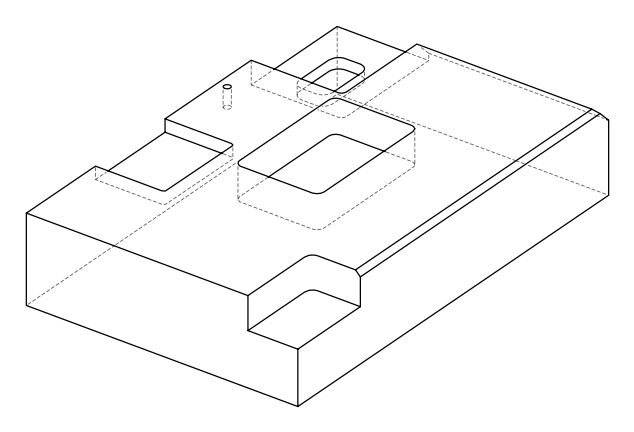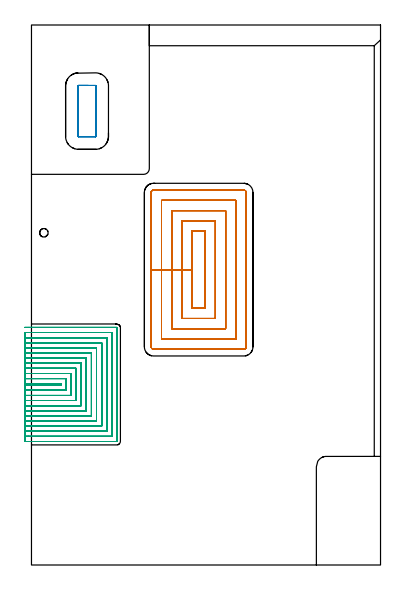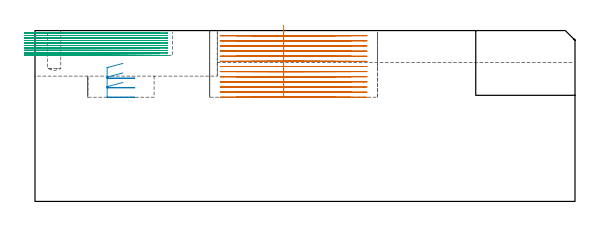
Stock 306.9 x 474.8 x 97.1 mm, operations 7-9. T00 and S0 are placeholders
(PLAN: 9 operations, 7 tool changes, 206.8 min)
(1 SPOT_DRILL | STEP1POCKET | NXT0321_9005460120000 | 0.03 min | 0 mm3)
(2 DRILL_BLIND_HOLE_INTO_CENTER | STEP1POCKET | NXT0301_046 | 0.1 min | 961 mm3)
(3 AREA_MILL | FG_CHAMFER_SURFACE | UGT0205_001 | 6.02 min | 5642 mm3)
(4 AREA_MILL_1 | FG_CHAMFER_SURFACE_1 | UGT0205_001 | 11.61 min | 34843 mm3)
(5 MILL_CORNER_NOTCH_RECTANGULAR | CORNER_NOTCH_RECTANGULAR | NXT0201_009 | Follow Part, ap 2, ae 75% | 71.09 min | 350916 mm3)
(6 MILL_CORNER_NOTCH_RECTANGULAR_1 | CORNER_NOTCH_RECTANGULAR_1 | NXT0201_012 | Follow Part, ap 4, ae 75% | 12.27 min | 197571 mm3)
(7 MILL_RECTANGULAR_POCKET | POCKET_RECTANGULAR_STRAIGHT | NXT0201_011 | Follow Part, ap 3, ae 75% | 41.43 min | 546955 mm3)
(8 MILL_RECTANGULAR_POCKET_1 | POCKET_RECTANGULAR_STRAIGHT_1 | UGT0201_105 | Follow Part, ap 5.5, ae 75% | 1.14 min | 29049 mm3)
(9 MILL_SLOT | SLOT_PARTIAL_RECTANGULAR | NXT0201_008 | Follow Part, ap 1.5, ae 75% | 63.13 min | 117161 mm3)
(TOOL NXT0321_9005460120000 | NC Spot Drill, 142deg, 12mm, Carbide, Uncoated | D12 PA142 FL30 Z2)
(TOOL NXT0301_046 | Carbide Drill 7.5mm [860.1-0750-038A1-MM 2214] | D7.5 PA140 FL53 Z2)
(TOOL UGT0205_001 | Chamfer Mill 20 x 3 x 45 deg. | D20 FL50 Z2)
(TOOL NXT0201_009 | ENDMILL 8mm [2P460-0800-NA 1630] | D8 FL26 Z6)
(TOOL NXT0201_012 | ENDMILL 16mm [2P460-1600-NA 1630] | D16 FL38 Z6)
(TOOL NXT0201_011 | ENDMILL 12mm [2P460-1200-NA 1630] | D12 FL38 Z6)
(TOOL UGT0201_105 | End Mill 22 mm | D22 FL25 Z2)
(TOOL NXT0201_008 | ENDMILL 6mm [2P460-0600-NA 1630] | D6 FL26 Z6)
(OP 7 MILL_RECTANGULAR_POCKET)
G17 G21 G94 G90
T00 M6
G54
G17 G0 G90 X141.3 Y281.776 S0 M3
G43 Z107.1 H1
Z100.1
G94 G1 Y259.7 Z94.185 F250.
Y225.8 F500.
X152.7
Y293.6
X141.3
Y259.7
X132.3
Y216.8
X161.7
Y302.6
X132.3
Y259.7
X123.3
Y207.8
X170.7
Y311.6
X123.3
Y259.7
X114.3
Y198.8
X179.7
Y320.6
X114.3
Y259.7
X105.3
Y191.7
G3 X107.2 Y189.8 R1.9
G1 X186.8
G3 X188.7 Y191.7 R1.9
G1 Y327.7
G3 X186.8 Y329.6 R1.9
G1 X107.2
G3 X105.3 Y327.7 R1.9
G1 Y259.7
Y258.7
G0 X141.3 Y281.776 Z97.185
G1 Y259.7 Z91.269 F250.
Y225.8 F500.
X152.7
Y293.6
X141.3
Y259.7
X132.3
Y216.8
X161.7
Y302.6
X132.3
Y259.7
X123.3
Y207.8
X170.7
Y311.6
X123.3
Y259.7
X114.3
Y198.8
X179.7
Y320.6
X114.3
Y259.7
X105.3
Y191.7
G3 X107.2 Y189.8 R1.9
G1 X186.8
G3 X188.7 Y191.7 R1.9
G1 Y327.7
G3 X186.8 Y329.6 R1.9
G1 X107.2
G3 X105.3 Y327.7 R1.9
G1 Y259.7
Y258.7
G0 X141.3 Y281.776 Z94.269
G1 Y259.7 Z88.354 F250.
Y225.8 F500.
X152.7
Y293.6
X141.3
Y259.7
X132.3
Y216.8
X161.7
Y302.6
X132.3
Y259.7
X123.3
Y207.8
X170.7
Y311.6
X123.3
Y259.7
X114.3
Y198.8
X179.7
Y320.6
X114.3
Y259.7
X105.3
Y191.7
G3 X107.2 Y189.8 R1.9
G1 X186.8
G3 X188.7 Y191.7 R1.9
G1 Y327.7
G3 X186.8 Y329.6 R1.9
G1 X107.2
G3 X105.3 Y327.7 R1.9
G1 Y259.7
Y258.7
G0 X141.3 Y281.776 Z91.354
G1 Y259.7 Z85.438 F250.
Y225.8 F500.
X152.7
Y293.6
X141.3
Y259.7
X132.3
Y216.8
X161.7
Y302.6
X132.3
Y259.7
X123.3
Y207.8
X170.7
Y311.6
X123.3
Y259.7
X114.3
Y198.8
X179.7
Y320.6
X114.3
Y259.7
X105.3
Y191.7
G3 X107.2 Y189.8 R1.9
G1 X186.8
G3 X188.7 Y191.7 R1.9
G1 Y327.7
G3 X186.8 Y329.6 R1.9
G1 X107.2
G3 X105.3 Y327.7 R1.9
G1 Y259.7
Y258.7
G0 X141.3 Y281.776 Z88.438
G1 Y259.7 Z82.523 F250.
Y225.8 F500.
X152.7
Y293.6
X141.3
Y259.7
X132.3
Y216.8
X161.7
Y302.6
X132.3
Y259.7
X123.3
Y207.8
X170.7
Y311.6
X123.3
Y259.7
X114.3
Y198.8
X179.7
Y320.6
X114.3
Y259.7
X105.3
Y191.7
G3 X107.2 Y189.8 R1.9
G1 X186.8
G3 X188.7 Y191.7 R1.9
G1 Y327.7
G3 X186.8 Y329.6 R1.9
G1 X107.2
G3 X105.3 Y327.7 R1.9
G1 Y259.7
Y258.7
G0 X141.3 Y281.776 Z85.523
G1 Y259.7 Z79.608 F250.
Y225.8 F500.
X152.7
Y293.6
X141.3
Y259.7
X132.3
Y216.8
X161.7
Y302.6
X132.3
Y259.7
X123.3
Y207.8
X170.7
Y311.6
X123.3
Y259.7
X114.3
Y198.8
X179.7
Y320.6
X114.3
Y259.7
X105.3
Y191.7
G3 X107.2 Y189.8 R1.9
G1 X186.8
G3 X188.7 Y191.7 R1.9
G1 Y327.7
G3 X186.8 Y329.6 R1.9
G1 X107.2
G3 X105.3 Y327.7 R1.9
G1 Y259.7
Y258.7
G0 X141.3 Y281.776 Z82.608
G1 Y259.7 Z76.692 F250.
Y225.8 F500.
X152.7
Y293.6
X141.3
Y259.7
X132.3
Y216.8
X161.7
Y302.6
X132.3
Y259.7
X123.3
Y207.8
X170.7
Y311.6
X123.3
Y259.7
X114.3
Y198.8
X179.7
Y320.6
X114.3
Y259.7
X105.3
Y191.7
G3 X107.2 Y189.8 R1.9
G1 X186.8
G3 X188.7 Y191.7 R1.9
G1 Y327.7
G3 X186.8 Y329.6 R1.9
G1 X107.2
G3 X105.3 Y327.7 R1.9
G1 Y259.7
Y258.7
G0 X141.3 Y281.776 Z79.692
G1 Y259.7 Z73.777 F250.
Y225.8 F500.
X152.7
Y293.6
X141.3
Y259.7
X132.3
Y216.8
X161.7
Y302.6
X132.3
Y259.7
X123.3
Y207.8
X170.7
Y311.6
X123.3
Y259.7
X114.3
Y198.8
X179.7
Y320.6
X114.3
Y259.7
X105.3
Y191.7
G3 X107.2 Y189.8 R1.9
G1 X186.8
G3 X188.7 Y191.7 R1.9
G1 Y327.7
G3 X186.8 Y329.6 R1.9
G1 X107.2
G3 X105.3 Y327.7 R1.9
G1 Y259.7
Y258.7
G0 X141.3 Y281.776 Z76.777
G1 Y259.7 Z70.862 F250.
Y225.8 F500.
X152.7
Y293.6
X141.3
Y259.7
X132.3
Y216.8
X161.7
Y302.6
X132.3
Y259.7
X123.3
Y207.8
X170.7
Y311.6
X123.3
Y259.7
X114.3
Y198.8
X179.7
Y320.6
X114.3
Y259.7
X105.3
Y191.7
G3 X107.2 Y189.8 R1.9
G1 X186.8
G3 X188.7 Y191.7 R1.9
G1 Y327.7
G3 X186.8 Y329.6 R1.9
G1 X107.2
G3 X105.3 Y327.7 R1.9
G1 Y259.7
Y258.7
G0 X141.3 Y281.776 Z73.862
G1 Y259.7 Z67.946 F250.
Y225.8 F500.
X152.7
Y293.6
X141.3
Y259.7
X132.3
Y216.8
X161.7
Y302.6
X132.3
Y259.7
X123.3
Y207.8
X170.7
Y311.6
X123.3
Y259.7
X114.3
Y198.8
X179.7
Y320.6
X114.3
Y259.7
X105.3
Y191.7
G3 X107.2 Y189.8 R1.9
G1 X186.8
G3 X188.7 Y191.7 R1.9
G1 Y327.7
G3 X186.8 Y329.6 R1.9
G1 X107.2
G3 X105.3 Y327.7 R1.9
G1 Y259.7
Y258.7
G0 X141.3 Y281.776 Z70.946
G1 Y259.7 Z65.031 F250.
Y225.8 F500.
X152.7
Y293.6
X141.3
Y259.7
X132.3
Y216.8
X161.7
Y302.6
X132.3
Y259.7
X123.3
Y207.8
X170.7
Y311.6
X123.3
Y259.7
X114.3
Y198.8
X179.7
Y320.6
X114.3
Y259.7
X105.3
Y191.7
G3 X107.2 Y189.8 R1.9
G1 X186.8
G3 X188.7 Y191.7 R1.9
G1 Y327.7
G3 X186.8 Y329.6 R1.9
G1 X107.2
G3 X105.3 Y327.7 R1.9
G1 Y259.7
Y258.7
G0 X141.3 Y281.776 Z68.031
G1 Y259.7 Z62.115 F250.
Y225.8 F500.
X152.7
Y293.6
X141.3
Y259.7
X132.3
Y216.8
X161.7
Y302.6
X132.3
Y259.7
X123.3
Y207.8
X170.7
Y311.6
X123.3
Y259.7
X114.3
Y198.8
X179.7
Y320.6
X114.3
Y259.7
X105.3
Y191.7
G3 X107.2 Y189.8 R1.9
G1 X186.8
G3 X188.7 Y191.7 R1.9
G1 Y327.7
G3 X186.8 Y329.6 R1.9
G1 X107.2
G3 X105.3 Y327.7 R1.9
G1 Y259.7
Y258.7
G0 X141.3 Y281.776 Z65.115
G1 Y259.7 Z59.2 F250.
Y225.8 F500.
X152.7
Y293.6
X141.3
Y259.7
X132.3
Y216.8
X161.7
Y302.6
X132.3
Y259.7
X123.3
Y207.8
X170.7
Y311.6
X123.3
Y259.7
X114.3
Y198.8
X179.7
Y320.6
X114.3
Y259.7
X105.3
Y191.7
G3 X107.2 Y189.8 R1.9
G1 X186.8
G3 X188.7 Y191.7 R1.9
G1 Y327.7
G3 X186.8 Y329.6 R1.9
G1 X107.2
G3 X105.3 Y327.7 R1.9
G1 Y259.7
Y258.7
G0 Z107.1
M5
M2
(OP 8 MILL_RECTANGULAR_POCKET_1)
G17 G21 G94 G90
T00 M6
G54
G17 G0 G90 X49.971 Y421.7 S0 M3
G43 Z107.1 H0
Z78.443
G94 G1 X41.4 Z76.146 F250.
X41.337 Z76.129
X41.179 Y421.64 Z76.084
X41.06 Y421.521 Z76.039
X41. Y421.363 Z75.994
Y421.3 Z75.977
Y399.1 Z70.029
Y376.9 F500.
G3 X41.4 Y376.5 R0.4
G1 X56.3
G3 X56.7 Y376.9 R0.4
G1 Y421.3
G3 X56.3 Y421.7 R0.4
G1 X41.4
G3 X41. Y421.3 R0.4
G1 Y399.1
Y398.1
G0 X49.971 Y421.7 Z73.029
G1 X41.4 Z70.732 F250.
X41.337 Z70.715
X41.179 Y421.64 Z70.67
X41.06 Y421.521 Z70.625
X41. Y421.363 Z70.58
Y421.3 Z70.563
Y399.1 Z64.614
Y376.9 F500.
G3 X41.4 Y376.5 R0.4
G1 X56.3
G3 X56.7 Y376.9 R0.4
G1 Y421.3
G3 X56.3 Y421.7 R0.4
G1 X41.4
G3 X41. Y421.3 R0.4
G1 Y399.1
Y398.1
G0 X49.971 Y421.7 Z67.614
G1 X41.4 Z65.318 F250.
X41.337 Z65.301
X41.179 Y421.64 Z65.256
X41.06 Y421.521 Z65.211
X41. Y421.363 Z65.165
Y421.3 Z65.148
Y399.1 Z59.2
Y376.9 F500.
G3 X41.4 Y376.5 R0.4
G1 X56.3
G3 X56.7 Y376.9 R0.4
G1 Y421.3
G3 X56.3 Y421.7 R0.4
G1 X41.4
G3 X41. Y421.3 R0.4
G1 Y399.1
Y398.1
G0 Z107.1
M5
M2
(OP 9 MILL_SLOT)
G17 G21 G94 G90
T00 M6
G54
G17 G0 G90 X-6. Y158.1 S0 M3
G43 Z107.1 H1
Z95.69
G94 G1 X-3. F250.
X25.7 F500.
Y159.4
X-3.
X-6. F250.
Y153.6
X-3.
X30.2 F500.
Y163.9
X-3.
X-6. F250.
Y149.1
X-3.
X34.7 F500.
Y168.4
X-3.
X-6. F250.
Y144.6
X-3.
X39.2 F500.
Y172.9
X-3.
X-6. F250.
Y140.1
X-3.
X43.7 F500.
Y177.4
X-3.
X-6. F250.
Y135.6
X-3.
X48.2 F500.
Y181.9
X-3.
X-6. F250.
Y131.1
X-3.
X52.7 F500.
Y186.4
X-3.
X-6. F250.
Y126.6
X-3.
X57.2 F500.
Y190.9
X-3.
X-6. F250.
Y122.1
X-3.
X61.7 F500.
Y195.4
X-3.
X-6. F250.
Y117.6
X-3.
X66.2 F500.
Y199.9
X-3.
X-6. F250.
Y113.1
X-3.
X70.7 F500.
Y204.4
X-3.
X-6. F250.
Y108.6
X-3.
X75. F500.
G3 X75.2 Y108.8 R0.2
G1 Y208.7
G3 X75. Y208.9 R0.2
G1 X-3.
X-6. F250.
G0 Y158.1 Z94.28
G1 X-3.
X25.7 F500.
Y159.4
X-3.
X-6. F250.
Y153.6
X-3.
X30.2 F500.
Y163.9
X-3.
X-6. F250.
Y149.1
X-3.
X34.7 F500.
Y168.4
X-3.
X-6. F250.
Y144.6
X-3.
X39.2 F500.
Y172.9
X-3.
X-6. F250.
Y140.1
X-3.
X43.7 F500.
Y177.4
X-3.
X-6. F250.
Y135.6
X-3.
X48.2 F500.
Y181.9
X-3.
X-6. F250.
Y131.1
X-3.
X52.7 F500.
Y186.4
X-3.
X-6. F250.
Y126.6
X-3.
X57.2 F500.
Y190.9
X-3.
X-6. F250.
Y122.1
X-3.
X61.7 F500.
Y195.4
X-3.
X-6. F250.
Y117.6
X-3.
X66.2 F500.
Y199.9
X-3.
X-6. F250.
Y113.1
X-3.
X70.7 F500.
Y204.4
X-3.
X-6. F250.
Y108.6
X-3.
X75. F500.
G3 X75.2 Y108.8 R0.2
G1 Y208.7
G3 X75. Y208.9 R0.2
G1 X-3.
X-6. F250.
G0 Y158.1 Z92.87
G1 X-3.
X25.7 F500.
Y159.4
X-3.
X-6. F250.
Y153.6
X-3.
X30.2 F500.
Y163.9
X-3.
X-6. F250.
Y149.1
X-3.
X34.7 F500.
Y168.4
X-3.
X-6. F250.
Y144.6
X-3.
X39.2 F500.
Y172.9
X-3.
X-6. F250.
Y140.1
X-3.
X43.7 F500.
Y177.4
X-3.
X-6. F250.
Y135.6
X-3.
X48.2 F500.
Y181.9
X-3.
X-6. F250.
Y131.1
X-3.
X52.7 F500.
Y186.4
X-3.
X-6. F250.
Y126.6
X-3.
X57.2 F500.
Y190.9
X-3.
X-6. F250.
Y122.1
X-3.
X61.7 F500.
Y195.4
X-3.
X-6. F250.
Y117.6
X-3.
X66.2 F500.
Y199.9
X-3.
X-6. F250.
Y113.1
X-3.
X70.7 F500.
Y204.4
X-3.
X-6. F250.
Y108.6
X-3.
X75. F500.
G3 X75.2 Y108.8 R0.2
G1 Y208.7
G3 X75. Y208.9 R0.2
G1 X-3.
X-6. F250.
G0 Y158.1 Z91.46
G1 X-3.
X25.7 F500.
Y159.4
X-3.
X-6. F250.
Y153.6
X-3.
X30.2 F500.
Y163.9
X-3.
X-6. F250.
Y149.1
X-3.
X34.7 F500.
Y168.4
X-3.
X-6. F250.
Y144.6
X-3.
X39.2 F500.
Y172.9
X-3.
X-6. F250.
Y140.1
X-3.
X43.7 F500.
Y177.4
X-3.
X-6. F250.
Y135.6
X-3.
X48.2 F500.
Y181.9
X-3.
X-6. F250.
Y131.1
X-3.
X52.7 F500.
Y186.4
X-3.
X-6. F250.
Y126.6
X-3.
X57.2 F500.
Y190.9
X-3.
X-6. F250.
Y122.1
X-3.
X61.7 F500.
Y195.4
X-3.
X-6. F250.
Y117.6
X-3.
X66.2 F500.
Y199.9
X-3.
X-6. F250.
Y113.1
X-3.
X70.7 F500.
Y204.4
X-3.
X-6. F250.
Y108.6
X-3.
X75. F500.
G3 X75.2 Y108.8 R0.2
G1 Y208.7
G3 X75. Y208.9 R0.2
G1 X-3.
X-6. F250.
G0 Y158.1 Z90.05
G1 X-3.
X25.7 F500.
Y159.4
X-3.
X-6. F250.
Y153.6
X-3.
X30.2 F500.
Y163.9
X-3.
X-6. F250.
Y149.1
X-3.
X34.7 F500.
Y168.4
X-3.
X-6. F250.
Y144.6
X-3.
X39.2 F500.
Y172.9
X-3.
X-6. F250.
Y140.1
X-3.
X43.7 F500.
Y177.4
X-3.
X-6. F250.
Y135.6
X-3.
X48.2 F500.
Y181.9
X-3.
X-6. F250.
Y131.1
X-3.
X52.7 F500.
Y186.4
X-3.
X-6. F250.
Y126.6
X-3.
X57.2 F500.
Y190.9
X-3.
X-6. F250.
Y122.1
X-3.
X61.7 F500.
Y195.4
X-3.
X-6. F250.
Y117.6
X-3.
X66.2 F500.
Y199.9
X-3.
X-6. F250.
Y113.1
X-3.
X70.7 F500.
Y204.4
X-3.
X-6. F250.
Y108.6
X-3.
X75. F500.
G3 X75.2 Y108.8 R0.2
G1 Y208.7
G3 X75. Y208.9 R0.2
G1 X-3.
X-6. F250.
G0 Y158.1 Z88.64
G1 X-3.
X25.7 F500.
Y159.4
X-3.
X-6. F250.
Y153.6
X-3.
X30.2 F500.
Y163.9
X-3.
X-6. F250.
Y149.1
X-3.
X34.7 F500.
Y168.4
X-3.
X-6. F250.
Y144.6
X-3.
X39.2 F500.
Y172.9
X-3.
X-6. F250.
Y140.1
X-3.
X43.7 F500.
Y177.4
X-3.
X-6. F250.
Y135.6
X-3.
X48.2 F500.
Y181.9
X-3.
X-6. F250.
Y131.1
X-3.
X52.7 F500.
Y186.4
X-3.
X-6. F250.
Y126.6
X-3.
X57.2 F500.
Y190.9
X-3.
X-6. F250.
Y122.1
X-3.
X61.7 F500.
Y195.4
X-3.
X-6. F250.
Y117.6
X-3.
X66.2 F500.
Y199.9
X-3.
X-6. F250.
Y113.1
X-3.
X70.7 F500.
Y204.4
X-3.
X-6. F250.
Y108.6
X-3.
X75. F500.
G3 X75.2 Y108.8 R0.2
G1 Y208.7
G3 X75. Y208.9 R0.2
G1 X-3.
X-6. F250.
G0 Y158.1 Z87.23
G1 X-3.
X25.7 F500.
Y159.4
X-3.
X-6. F250.
Y153.6
X-3.
X30.2 F500.
Y163.9
X-3.
X-6. F250.
Y149.1
X-3.
X34.7 F500.
Y168.4
X-3.
X-6. F250.
Y144.6
X-3.
X39.2 F500.
Y172.9
X-3.
X-6. F250.
Y140.1
X-3.
X43.7 F500.
Y177.4
X-3.
X-6. F250.
Y135.6
X-3.
X48.2 F500.
Y181.9
X-3.
X-6. F250.
Y131.1
X-3.
X52.7 F500.
Y186.4
X-3.
X-6. F250.
Y126.6
X-3.
X57.2 F500.
Y190.9
X-3.
X-6. F250.
Y122.1
X-3.
X61.7 F500.
Y195.4
X-3.
X-6. F250.
Y117.6
X-3.
X66.2 F500.
Y199.9
X-3.
X-6. F250.
Y113.1
X-3.
X70.7 F500.
Y204.4
X-3.
X-6. F250.
Y108.6
X-3.
X75. F500.
G3 X75.2 Y108.8 R0.2
G1 Y208.7
G3 X75. Y208.9 R0.2
G1 X-3.
X-6. F250.
G0 Y158.1 Z85.82
G1 X-3.
X25.7 F500.
Y159.4
X-3.
X-6. F250.
Y153.6
X-3.
X30.2 F500.
Y163.9
X-3.
X-6. F250.
Y149.1
X-3.
X34.7 F500.
Y168.4
X-3.
X-6. F250.
Y144.6
X-3.
X39.2 F500.
Y172.9
X-3.
X-6. F250.
Y140.1
X-3.
X43.7 F500.
Y177.4
X-3.
X-6. F250.
Y135.6
X-3.
X48.2 F500.
Y181.9
X-3.
X-6. F250.
Y131.1
X-3.
X52.7 F500.
Y186.4
X-3.
X-6. F250.
Y126.6
X-3.
X57.2 F500.
Y190.9
X-3.
X-6. F250.
Y122.1
X-3.
X61.7 F500.
Y195.4
X-3.
X-6. F250.
Y117.6
X-3.
X66.2 F500.
Y199.9
X-3.
X-6. F250.
Y113.1
X-3.
X70.7 F500.
Y204.4
X-3.
X-6. F250.
Y108.6
X-3.
X75. F500.
G3 X75.2 Y108.8 R0.2
G1 Y208.7
G3 X75. Y208.9 R0.2
G1 X-3.
X-6. F250.
G0 Y158.1 Z84.41
G1 X-3.
X25.7 F500.
Y159.4
X-3.
X-6. F250.
Y153.6
X-3.
X30.2 F500.
Y163.9
X-3.
X-6. F250.
Y149.1
X-3.
X34.7 F500.
Y168.4
X-3.
X-6. F250.
Y144.6
X-3.
X39.2 F500.
Y172.9
X-3.
X-6. F250.
Y140.1
X-3.
X43.7 F500.
Y177.4
X-3.
X-6. F250.
Y135.6
X-3.
X48.2 F500.
Y181.9
X-3.
X-6. F250.
Y131.1
X-3.
X52.7 F500.
Y186.4
X-3.
X-6. F250.
Y126.6
X-3.
X57.2 F500.
Y190.9
X-3.
X-6. F250.
Y122.1
X-3.
X61.7 F500.
Y195.4
X-3.
X-6. F250.
Y117.6
X-3.
X66.2 F500.
Y199.9
X-3.
X-6. F250.
Y113.1
X-3.
X70.7 F500.
Y204.4
X-3.
X-6. F250.
Y108.6
X-3.
X75. F500.
G3 X75.2 Y108.8 R0.2
G1 Y208.7
G3 X75. Y208.9 R0.2
G1 X-3.
X-6. F250.
G0 Y158.1 Z83.
G1 X-3.
X25.7 F500.
Y159.4
X-3.
X-6. F250.
Y153.6
X-3.
X30.2 F500.
Y163.9
X-3.
X-6. F250.
Y149.1
X-3.
X34.7 F500.
Y168.4
X-3.
X-6. F250.
Y144.6
X-3.
X39.2 F500.
Y172.9
X-3.
X-6. F250.
Y140.1
X-3.
X43.7 F500.
Y177.4
X-3.
X-6. F250.
Y135.6
X-3.
X48.2 F500.
Y181.9
X-3.
X-6. F250.
Y131.1
X-3.
X52.7 F500.
Y186.4
X-3.
X-6. F250.
Y126.6
X-3.
X57.2 F500.
Y190.9
X-3.
X-6. F250.
Y122.1
X-3.
X61.7 F500.
Y195.4
X-3.
X-6. F250.
Y117.6
X-3.
X66.2 F500.
Y199.9
X-3.
X-6. F250.
Y113.1
X-3.
X70.7 F500.
Y204.4
X-3.
X-6. F250.
Y108.6
X-3.
X75. F500.
G3 X75.2 Y108.8 R0.2
G1 Y208.7
G3 X75. Y208.9 R0.2
G1 X-3.
X-6. F250.
G0 Z107.1
M5
M2
